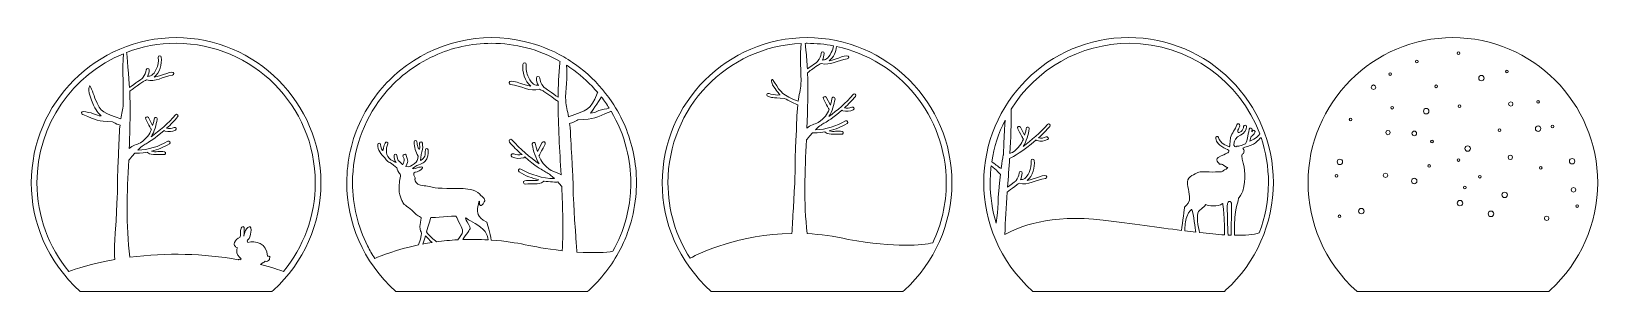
# Model space of a CAD drawing. Header units: inches. Extents: x 88 to 2388, y 29 to 410.
import ezdxf

# ---------------------------------------------------------------- set-up
doc = ezdxf.new("R2010")
doc.units = ezdxf.units.IN
doc.header["$MEASUREMENT"] = 0
doc.layers.add('_U+0421_U+043B_U+043E_U+0439 1', color=7, linetype='Continuous')

msp = doc.modelspace()

# ---------------------------------------------------------------- linework, layer by layer
at = {"layer": '_U+0421_U+043B_U+043E_U+0439 1', "color": 1, "lineweight": 9, "true_color": 0xff0000}
for points, knots in [([(300.9, 401.2), (183.7, 401.2), (88.3, 305.8), (88.3, 188.6), (88.3, 131.2), (111.2, 73.8), (160.2, 29.2), (160.2, 29.2), (441.5, 29.2), (441.5, 29.2), (441.5, 29.2), (443.9, 31.4), (443.9, 31.4), (488.1, 71.6), (513.5, 128.9), (513.5, 188.6), (513.5, 305.8), (418.1, 401.2), (300.9, 401.2)], [0, 0, 0, 0, 1, 1, 1, 2, 2, 2, 3, 3, 3, 4, 4, 4, 5, 5, 5, 6, 6, 6, 6]), ([(424.9, 68.8), (427.6, 71.7), (429.8, 71.8), (431.6, 73.6), (434, 73.1), (436.3, 73.9), (437.7, 76), (437.7, 76), (437.7, 76), (437.7, 76.1), (438, 76.5), (438.1, 77.2), (438, 77.7), (438.9, 79.6), (438.6, 81.4), (438.2, 80.9), (438.1, 80.7), (437, 80.9), (436.5, 81), (435.9, 81.1), (435.4, 81.1), (434.8, 80.9), (434.5, 100.1), (416.7, 104.8), (406.3, 100.9), (406, 102), (405.7, 102.3), (405.1, 103.4), (405.8, 105.2), (407.2, 105.9), (408.1, 107.1), (409, 108.2), (409.4, 109.9), (410.1, 113.3), (414, 131.8), (403.1, 122.4), (401.6, 116.4), (401.6, 116.4), (400.9, 113.4), (400.1, 110.6), (401, 118.1), (400.4, 117.5), (400.6, 121.4), (400.7, 122.2), (400.6, 123.7), (399.9, 124.3), (399.9, 124.3), (399.9, 124.4), (399.8, 124.4), (398.9, 125), (397.6, 123.8), (397.4, 123.7), (396.7, 123), (396.2, 121.9), (395.8, 120.3), (395.4, 118.6), (395.5, 113.7), (395.6, 113.7), (394.9, 109.6), (395.3, 109.7), (394.5, 108.4), (386.4, 106.6), (384.2, 95.4), (387.2, 96.4), (387.9, 94.8), (389.2, 93.7), (391, 93.1), (390.3, 91.9), (389.9, 90.6), (389.8, 89.2), (388.9, 85.3), (393.2, 79.7), (396.5, 77.3), (396.2, 76.9), (395.8, 76.3), (395.5, 75.8), (394.5, 76.5), (392.6, 77), (391.7, 75.9), (341.2, 84.9), (287.7, 86.7), (232.8, 79.5), (226.9, 126.9), (229, 174.3), (231.2, 221.6), (232.4, 222.6), (233.9, 225.4), (240.2, 232), (241.4, 231.4), (251.1, 232.1), (258.2, 233.4), (258.3, 233.2), (258.5, 232.9), (258.8, 232.8), (266, 227.6), (274.7, 231), (282.6, 229.8), (285.4, 229.3), (286.5, 233.7), (283.6, 234.1), (277.6, 235.1), (270.6, 233.1), (264.8, 234.8), (274, 237.2), (282.7, 240.8), (290.9, 245.7), (293.4, 247.2), (291, 251), (288.5, 249.5), (275, 241.5), (260.2, 237), (244.5, 236.4), (259.1, 250.4), (253.9, 240.3), (283.2, 265.3), (283.5, 264.9), (284, 264.5), (284.6, 264.4), (289.8, 263), (295, 263.5), (300, 265.8), (302.7, 267), (300.4, 270.9), (297.8, 269.7), (294.3, 268.1), (290.7, 267.7), (286.8, 268.5), (293.2, 274.1), (298.5, 279.6), (303.1, 285.2), (305, 287.4), (301.7, 290.5), (299.9, 288.2), (289.2, 275.4), (276.4, 265.1), (264.2, 255.9), (269.1, 263.3), (271.5, 273.7), (273.2, 281.5), (273.6, 283.4), (271.7, 284.6), (270.2, 284.1), (268.3, 283.5), (269.2, 282.1), (266.4, 272.3), (266.4, 272.3), (260.1, 284.1), (260.1, 284.1), (258.7, 286.7), (254.8, 284.4), (256.2, 281.8), (264.2, 266.7), (263.9, 267.1), (264.5, 266.6), (261.7, 259.2), (258.1, 253.8), (248.4, 247), (242.9, 244.7), (236.9, 243), (232, 239), (233.1, 267), (233.9, 294.9), (232.7, 322.9), (234.9, 323.7), (239.1, 328), (251.8, 336.4), (252.2, 336.5), (252.4, 336.7), (252.7, 337), (253.3, 337.5), (255.5, 338.6), (257.4, 339.2), (270.2, 335.7), (281.3, 344.2), (295.4, 346.1), (296.9, 346.3), (297.6, 347.6), (297.5, 348.8), (296.9, 354.3), (279.6, 345.1), (268.8, 343.3), (277.1, 350), (280, 362.5), (279.1, 372.4), (278.9, 375.3), (274.4, 375.2), (274.6, 372.3), (275.2, 366.1), (274.2, 360.3), (271.8, 355.2), (267.2, 345.3), (262.7, 344.8), (258.8, 344.4), (260.4, 347.4), (261.2, 350.6), (261.3, 354.1), (261.4, 357), (257.1, 356.9), (256.9, 354.1), (256.5, 350.1), (255, 346.4), (252.4, 343.3), (252.1, 343), (251.9, 342.6), (251.9, 342.2), (251.6, 342), (251.4, 341.7), (251.1, 341.5), (250.2, 340.9), (240.5, 334.1), (232.5, 328), (231.8, 339.8), (228.3, 378.6), (228.2, 379.6), (250.8, 388.2), (275.3, 392.9), (300.9, 392.9), (413.7, 392.9), (505.1, 301.4), (505.1, 188.6), (505.1, 139.3), (487.7, 94.1), (458.6, 58.8), (452.7, 60.9), (441.2, 64.7), (424.9, 68.8)], [0, 0, 0, 0, 1, 1, 1, 2, 2, 2, 3, 3, 3, 4, 4, 4, 5, 5, 5, 6, 6, 6, 7, 7, 7, 8, 8, 8, 9, 9, 9, 10, 10, 10, 11, 11, 11, 12, 12, 12, 13, 13, 13, 14, 14, 14, 15, 15, 15, 16, 16, 16, 17, 17, 17, 18, 18, 18, 19, 19, 19, 20, 20, 20, 21, 21, 21, 22, 22, 22, 23, 23, 23, 24, 24, 24, 25, 25, 25, 26, 26, 26, 27, 27, 27, 28, 28, 28, 29, 29, 29, 30, 30, 30, 31, 31, 31, 32, 32, 32, 33, 33, 33, 34, 34, 34, 35, 35, 35, 36, 36, 36, 37, 37, 37, 38, 38, 38, 39, 39, 39, 40, 40, 40, 41, 41, 41, 42, 42, 42, 43, 43, 43, 44, 44, 44, 45, 45, 45, 46, 46, 46, 47, 47, 47, 48, 48, 48, 49, 49, 49, 50, 50, 50, 51, 51, 51, 52, 52, 52, 53, 53, 53, 54, 54, 54, 55, 55, 55, 56, 56, 56, 57, 57, 57, 58, 58, 58, 59, 59, 59, 60, 60, 60, 61, 61, 61, 62, 62, 62, 63, 63, 63, 64, 64, 64, 65, 65, 65, 66, 66, 66, 67, 67, 67, 68, 68, 68, 69, 69, 69, 70, 70, 70, 71, 71, 71, 72, 72, 72, 73, 73, 73, 74, 74, 74, 75, 75, 75, 75]), ([(965, 119.6), (970.3, 134.8), (973.9, 151.1), (975.6, 168.2), (976.3, 175), (976.6, 181.9), (976.6, 188.6), (976.6, 217.9), (970.6, 245.8), (959.9, 271.3), (954.7, 283.4), (948.2, 295.6), (940.3, 307.4), (929.1, 323.9), (915.3, 339.3), (899.2, 352.6), (893.9, 356.9), (888.5, 361), (882.8, 364.8), (878.6, 367.7), (874.2, 370.4), (869.8, 373), (852, 383.2), (832.5, 391), (812, 395.7), (748.7, 410.4), (680.9, 395.5), (628.9, 352.6), (618.6, 344.1), (608.9, 334.5), (600, 323.8), (589.5, 311), (580.1, 296.6), (572.4, 280.7), (558.7, 252.3), (551.4, 221), (551.4, 188.6), (551.4, 131.2), (574.3, 73.8), (623.4, 29.2), (628.1, 29.2), (900, 29.2), (904.7, 29.2), (904.7, 29.2), (904.7, 29.2), (904.7, 29.2), (904.7, 29.2), (907.1, 31.4), (907.1, 31.4), (915.6, 39.1), (924.1, 48.2), (931.9, 58.3), (939.8, 68.5), (946.7, 79.2), (952.6, 90.7), (952.6, 90.7), (952.6, 90.7), (952.6, 90.7), (952.6, 90.7), (952.7, 90.7), (952.7, 90.7), (952.7, 90.7), (952.7, 90.7), (952.7, 90.7), (957.5, 100), (961.6, 109.7), (965, 119.6)], [0, 0, 0, 0, 1, 1, 1, 2, 2, 2, 3, 3, 3, 4, 4, 4, 5, 5, 5, 6, 6, 6, 7, 7, 7, 8, 8, 8, 9, 9, 9, 10, 10, 10, 11, 11, 11, 12, 12, 12, 13, 13, 13, 14, 14, 14, 15, 15, 15, 16, 16, 16, 17, 17, 17, 18, 18, 18, 19, 19, 19, 20, 20, 20, 21, 21, 21, 22, 22, 22, 22]), ([(603.3, 314.7), (623.7, 340.6), (650, 361.3), (680, 374.8), (705.6, 386.4), (734.1, 392.9), (764, 392.9), (798.1, 392.9), (832.8, 384.4), (864.4, 366.5), (864.2, 365.7), (864.1, 364.8), (864, 364.2), (862.5, 347.4), (861.8, 330.6), (861.6, 313.8), (853.6, 319.6), (842.5, 327.3), (841.3, 328.1), (841, 328.3), (840.7, 328.6), (840.4, 328.9), (840.3, 329.3), (840.1, 329.8), (839.8, 330.1), (836.9, 333.6), (835.1, 337.6), (834.7, 342), (834.4, 345.2), (829.5, 345.2), (829.7, 342), (829.9, 338.1), (830.9, 334.5), (832.6, 331.2), (828.3, 331.6), (823.3, 332.1), (818, 343.1), (815.3, 348.8), (814.2, 355.1), (814.7, 362), (814.9, 365.3), (809.9, 365.3), (809.7, 362.1), (808.9, 351.1), (812.3, 337.2), (821.6, 329.9), (809.5, 331.8), (790.2, 341.8), (789.6, 335.6), (789.4, 334.3), (790.3, 332.8), (791.9, 332.6), (807.7, 330.8), (820.1, 321.4), (834.3, 325.5), (836.4, 324.9), (838.8, 323.6), (839.6, 323.1), (839.9, 322.8), (840.1, 322.6), (840.6, 322.4), (854.1, 313.7), (859.1, 309), (861.6, 307.8), (861.6, 272), (864, 236.2), (866, 200.4), (861.4, 203), (856.3, 204.5), (851.6, 206.4), (840.7, 213.9), (836.7, 219.8), (833.4, 228.1), (834.1, 228.6), (833.7, 228.1), (842.5, 245.1), (844, 247.9), (839.6, 250.4), (838.1, 247.6), (838.1, 247.6), (831.3, 234.3), (831.3, 234.3), (828, 245.2), (828.9, 246.8), (826.9, 247.4), (825.2, 247.9), (823.1, 246.6), (823.5, 244.4), (825.5, 235.8), (828.3, 224.3), (834, 216.2), (820.2, 226.2), (805.8, 237.5), (793.8, 251.6), (791.7, 254.1), (788.1, 250.6), (790.2, 248.1), (795.4, 242), (801.4, 236), (808.6, 229.8), (804.3, 228.9), (800.2, 229.3), (796.4, 231), (793.4, 232.3), (791, 227.9), (793.9, 226.6), (799.6, 224.1), (805.4, 223.7), (811.1, 225.3), (811.8, 225.4), (812.3, 225.8), (812.6, 226.4), (845.6, 198.9), (839.6, 210.1), (856.1, 194.7), (838.6, 195.2), (822.1, 199.9), (806.9, 208.7), (804.1, 210.3), (801.6, 206), (804.4, 204.4), (813.5, 199.1), (823.3, 195.2), (833.5, 192.7), (827.1, 190.7), (819.3, 192.8), (812.6, 191.6), (809.4, 191.1), (810.6, 186.3), (813.8, 186.8), (822.5, 188.2), (832.2, 184.6), (840.2, 190.5), (840.5, 190.7), (840.7, 190.9), (840.9, 191.2), (848.8, 189.8), (859.7, 189.2), (861, 189.9), (863.6, 187.2), (865.5, 185), (866.9, 183.3), (868.5, 152), (869.3, 120.6), (867.6, 89.1), (817.4, 94.9), (807.8, 101.6), (763.5, 104.7), (761.3, 115), (758.2, 128.6), (756.9, 130.8), (741.2, 139.4), (743.4, 146.2), (743.4, 150.2), (743.4, 154.2), (745.5, 161.9), (746, 161.6), (746.5, 161.3), (745, 156.7), (747.8, 155.1), (748.8, 154.5), (750.9, 156.7), (753.2, 160.6), (755.5, 164.5), (752.2, 165.9), (746.3, 172.4), (740.3, 178.8), (726, 180.4), (719.6, 180.1), (713.2, 179.8), (682.6, 180.4), (678.4, 181.7), (674.2, 183.1), (666.2, 184.1), (659.8, 185), (653.4, 185.8), (651.7, 192.4), (651.3, 193.2), (650.9, 194), (652.7, 194.4), (651, 197.6), (649.3, 200.7), (649.3, 202.9), (650.3, 203.4), (651.3, 203.9), (657.8, 205.4), (660.3, 207.4), (662.8, 209.4), (663.1, 212.2), (661.5, 211.9), (659.9, 211.6), (655.2, 211.4), (651.7, 209.6), (650.4, 208.9), (648.6, 209), (648, 209.4), (657.1, 217), (663.1, 216), (666.5, 220.1), (670.7, 225), (670.7, 230.6), (670.7, 236.7), (670.7, 239.3), (666.7, 239.2), (666.7, 236.7), (666.7, 229.6), (666.4, 225.1), (659.7, 221.3), (659.7, 221.3), (659.8, 222.4), (660, 225.2), (660.5, 232.3), (662.9, 235.8), (662.8, 240.8), (662.7, 244.4), (662.3, 246), (662.3, 246.8), (662.4, 249.3), (658.4, 249.3), (658.3, 246.7), (658.2, 243.6), (658.8, 240.9), (658.3, 237.8), (657.3, 237.4), (656.2, 239.1), (655.5, 241.1), (654.9, 243.7), (654.5, 246.2), (654.3, 248.5), (654.1, 251), (650.4, 251), (650.3, 248.4), (650, 240.7), (652.8, 233.8), (656.1, 227.8), (655.5, 222.4), (655, 219.5), (650.3, 216.4), (646.1, 213.9), (643.8, 210.8), (638, 212.5), (643.4, 221.7), (639.6, 223.9), (638.5, 229.2), (637.9, 231.8), (633.4, 230), (633.9, 227.5), (634.2, 226.1), (634.9, 224.8), (635.6, 223.6), (635.5, 220.6), (635, 217.4), (633.7, 215.6), (633.5, 215.6), (633.2, 215.6), (632.9, 215.7), (632, 216.5), (631.1, 217.2), (630.3, 218.1), (628, 220.8), (625.3, 220.7), (625, 228.7), (624.9, 231.3), (620.9, 231.2), (621, 228.7), (621.1, 224.8), (621.4, 221), (624.1, 218.1), (623.9, 218.1), (623.8, 218.2), (623.7, 218.2), (620.9, 220.3), (618.5, 220.8), (615.9, 222.4), (608.2, 227.1), (608.7, 238.3), (611.5, 245.7), (612.4, 248.1), (608.5, 249.1), (607.7, 246.7), (605.6, 241.3), (605.8, 242.6), (604.7, 236.4), (604.1, 233.2), (600.8, 242), (600.9, 244.9), (601, 247.4), (597.1, 247.4), (596.9, 244.8), (596.3, 236.6), (601.7, 230.5), (607.1, 225), (613.4, 215.8), (610.3, 223), (624.9, 210.6), (625.2, 209.2), (625.7, 207.6), (626.4, 206), (628.1, 202.1), (630, 202.1), (630.4, 199.8), (630.7, 197.5), (629.2, 196.5), (628.2, 183.4), (627.2, 170.3), (632.3, 162.9), (633.7, 159.6), (635.1, 156.3), (643, 152.7), (649.3, 146.1), (661.1, 133.6), (662, 143.2), (659.5, 130.4), (655.9, 110.7), (666.3, 124.3), (656.9, 97.6), (624.3, 90.9), (601.5, 81.8), (592.4, 77.8), (588.7, 83.6), (585, 89.9), (581.9, 96.1), (567.5, 124.3), (559.8, 155.8), (559.8, 188.6), (559.8, 234.8), (575.1, 278.8), (603.3, 314.7)], [0, 0, 0, 0, 1, 1, 1, 2, 2, 2, 3, 3, 3, 4, 4, 4, 5, 5, 5, 6, 6, 6, 7, 7, 7, 8, 8, 8, 9, 9, 9, 10, 10, 10, 11, 11, 11, 12, 12, 12, 13, 13, 13, 14, 14, 14, 15, 15, 15, 16, 16, 16, 17, 17, 17, 18, 18, 18, 19, 19, 19, 20, 20, 20, 21, 21, 21, 22, 22, 22, 23, 23, 23, 24, 24, 24, 25, 25, 25, 26, 26, 26, 27, 27, 27, 28, 28, 28, 29, 29, 29, 30, 30, 30, 31, 31, 31, 32, 32, 32, 33, 33, 33, 34, 34, 34, 35, 35, 35, 36, 36, 36, 37, 37, 37, 38, 38, 38, 39, 39, 39, 40, 40, 40, 41, 41, 41, 42, 42, 42, 43, 43, 43, 44, 44, 44, 45, 45, 45, 46, 46, 46, 47, 47, 47, 48, 48, 48, 49, 49, 49, 50, 50, 50, 51, 51, 51, 52, 52, 52, 53, 53, 53, 54, 54, 54, 55, 55, 55, 56, 56, 56, 57, 57, 57, 58, 58, 58, 59, 59, 59, 60, 60, 60, 61, 61, 61, 62, 62, 62, 63, 63, 63, 64, 64, 64, 65, 65, 65, 66, 66, 66, 67, 67, 67, 68, 68, 68, 69, 69, 69, 70, 70, 70, 71, 71, 71, 72, 72, 72, 73, 73, 73, 74, 74, 74, 75, 75, 75, 76, 76, 76, 77, 77, 77, 78, 78, 78, 79, 79, 79, 80, 80, 80, 81, 81, 81, 82, 82, 82, 83, 83, 83, 84, 84, 84, 85, 85, 85, 86, 86, 86, 87, 87, 87, 88, 88, 88, 89, 89, 89, 90, 90, 90, 91, 91, 91, 92, 92, 92, 93, 93, 93, 94, 94, 94, 95, 95, 95, 96, 96, 96, 97, 97, 97, 98, 98, 98, 99, 99, 99, 100, 100, 100, 101, 101, 101, 102, 102, 102, 103, 103, 103, 104, 104, 104, 105, 105, 105, 106, 106, 106, 107, 107, 107, 108, 108, 108, 109, 109, 109, 109]), ([(1227.1, 401.2), (1109.9, 401.2), (1014.5, 305.8), (1014.5, 188.6), (1014.5, 131.2), (1037.4, 73.8), (1086.5, 29.2), (1086.5, 29.2), (1367.8, 29.2), (1367.8, 29.2), (1367.8, 29.2), (1370.2, 31.4), (1370.2, 31.4), (1414.4, 71.6), (1439.7, 128.9), (1439.7, 188.6), (1439.7, 305.8), (1344.3, 401.2), (1227.1, 401.2)], [0, 0, 0, 0, 1, 1, 1, 2, 2, 2, 3, 3, 3, 4, 4, 4, 5, 5, 5, 6, 6, 6, 6]), ([(1218.6, 392.7), (1215.7, 376.9), (1218.9, 347.7), (1218.1, 333), (1217.8, 326), (1215.1, 316.3), (1213.8, 308.2), (1191.7, 316.7), (1188.3, 321), (1179.3, 335.7), (1173.4, 345.4), (1174.5, 335.7), (1176.5, 332.3), (1181.6, 323.9), (1185.4, 319.4), (1187.4, 317.2), (1183.5, 317), (1178.3, 317.3), (1174.1, 318.6), (1165.4, 321.4), (1167.6, 315.8), (1170.5, 314.8), (1174.8, 313.4), (1174.8, 313.4), (1193.8, 312.2), (1199.5, 309.3), (1210.6, 303.6), (1213.4, 303), (1211.8, 288.6), (1211.8, 273.8), (1211.1, 259.4), (1207.8, 197.5), (1212.5, 246), (1206.5, 144.9), (1206.3, 141.3), (1205.3, 124), (1204.9, 114.5), (1127.2, 113.3), (1070.6, 86.2), (1055.3, 78.1), (1034.8, 109.9), (1022.9, 147.9), (1022.9, 188.6), (1022.9, 298.6), (1109.7, 388.2), (1218.6, 392.7)], [0, 0, 0, 0, 1, 1, 1, 2, 2, 2, 3, 3, 3, 4, 4, 4, 5, 5, 5, 6, 6, 6, 7, 7, 7, 8, 8, 8, 9, 9, 9, 10, 10, 10, 11, 11, 11, 12, 12, 12, 13, 13, 13, 14, 14, 14, 15, 15, 15, 15]), ([(1265.8, 389.2), (1265.5, 385.7), (1264.3, 383), (1262.6, 379.3), (1257.9, 369.3), (1253.4, 368.8), (1249.5, 368.4), (1251.1, 371.4), (1251.9, 374.7), (1252.1, 378.1), (1252.2, 381), (1247.8, 381), (1247.6, 378.1), (1247.2, 374.1), (1245.7, 370.5), (1243.1, 367.4), (1242.8, 367), (1242.6, 366.7), (1242.6, 366.3), (1242.1, 365.7), (1232.2, 358.8), (1227.5, 355.3), (1227.1, 364.6), (1226.4, 373.8), (1225.4, 383.1), (1225.3, 384.2), (1224.7, 389.1), (1224.2, 392.8), (1225.2, 392.9), (1226.1, 392.9), (1227.1, 392.9), (1240.4, 392.9), (1253.3, 391.6), (1265.8, 389.2)], [0, 0, 0, 0, 1, 1, 1, 2, 2, 2, 3, 3, 3, 4, 4, 4, 5, 5, 5, 6, 6, 6, 7, 7, 7, 8, 8, 8, 9, 9, 9, 10, 10, 10, 11, 11, 11, 11]), ([(1699, 401.4), (1581.8, 401.4), (1486.4, 306.1), (1486.4, 188.9), (1486.4, 131.4), (1509.3, 74.1), (1558.3, 29.4), (1558.3, 29.4), (1839.7, 29.4), (1839.7, 29.4), (1839.7, 29.4), (1842, 31.6), (1842, 31.6), (1886.2, 71.8), (1911.6, 129.1), (1911.6, 188.9), (1911.6, 306.1), (1816.2, 401.4), (1699, 401.4)], [0, 0, 0, 0, 1, 1, 1, 2, 2, 2, 3, 3, 3, 4, 4, 4, 5, 5, 5, 6, 6, 6, 6]), ([(1700.2, 392.9), (1787.8, 392.9), (1862.6, 337.7), (1891.6, 260.1), (1888.9, 255.4), (1881.9, 252), (1877.1, 249.5), (1878.1, 251.9), (1878.6, 254.9), (1878.8, 256.4), (1881, 257.6), (1883.3, 259.6), (1884.5, 262.2), (1885.8, 264.7), (1882, 267), (1880.7, 264.4), (1880.5, 263.9), (1880.2, 263.5), (1879.9, 263.1), (1880, 264.1), (1880.2, 265.1), (1880.4, 266.1), (1881, 268.8), (1876.7, 270), (1876.2, 267.2), (1873.9, 256.6), (1873.9, 250.9), (1870.8, 245.9), (1866, 243.3), (1865.2, 243.8), (1862.2, 242.5), (1862.2, 242.5), (1860.1, 242.5), (1857.8, 242), (1856.8, 241.3), (1852.2, 239.9), (1853.9, 248.3), (1853.9, 248.3), (1856.6, 256.6), (1863.3, 258.5), (1869.2, 260.6), (1872.1, 265.6), (1872.3, 271), (1872.4, 273.9), (1868, 273.9), (1867.9, 271), (1867.8, 268.3), (1866.5, 265.3), (1864.2, 263.8), (1863.7, 263.4), (1861.5, 262.5), (1859.9, 262.1), (1859.3, 262.7), (1859.2, 264), (1859.3, 265.5), (1860.6, 267.5), (1861.6, 269.6), (1862.3, 272.2), (1863, 275), (1858.7, 276.2), (1858, 273.4), (1856.2, 266.3), (1850.3, 261.9), (1848.9, 254.7), (1846.9, 245.5), (1848.6, 242.7), (1846.5, 241.2), (1842.3, 243.5), (1833.1, 246.1), (1831.2, 254.9), (1830.6, 257.6), (1826.4, 256.5), (1826.9, 253.7), (1829.6, 241.4), (1842.5, 239.4), (1845.8, 236.2), (1846, 235.9), (1846.1, 235.6), (1846.2, 235.2), (1845.9, 232.2), (1843.9, 232.7), (1830.8, 225.5), (1828, 224), (1828.5, 220.1), (1830, 218.9), (1831.5, 217.7), (1831.5, 216.9), (1832.6, 216.1), (1833.6, 215.4), (1835.1, 216.4), (1836.7, 215.5), (1838.3, 214.6), (1842.2, 211.4), (1844.6, 210.8), (1843.1, 209), (1844.1, 209.9), (1839.8, 207.5), (1835.5, 205.1), (1839.8, 204.7), (1826.6, 204.4), (1813.4, 204.1), (1803.8, 205.9), (1800.5, 203.5), (1797.3, 201.1), (1785.5, 198.8), (1785.5, 189.9), (1785.5, 181), (1789.8, 169.1), (1788.4, 162.9), (1786.9, 156.6), (1781.4, 153.7), (1781.2, 152.8), (1781.1, 152.1), (1778.4, 130.4), (1776.8, 118.8), (1743.3, 123), (1704.4, 128.6), (1661.6, 133.9), (1583.7, 143.6), (1536.8, 123.7), (1517.6, 112.6), (1518.1, 132.8), (1519.4, 153.7), (1520.9, 174.7), (1523.6, 177.1), (1527.2, 180), (1532.3, 183.4), (1532.7, 183.5), (1532.9, 183.7), (1533.2, 183.9), (1533.8, 184.5), (1536.9, 187.4), (1538.8, 187.9), (1551.7, 184.5), (1562.7, 193), (1576.9, 194.8), (1578.3, 195), (1579.1, 196.3), (1578.9, 197.5), (1578.3, 203.1), (1561, 193.9), (1550.2, 192), (1558.5, 198.7), (1561.4, 211.3), (1560.6, 221.2), (1560.3, 224), (1555.8, 223.9), (1556.1, 221), (1556.6, 214.8), (1555.7, 209.1), (1553.3, 203.9), (1548.7, 194), (1544.2, 193.5), (1540.3, 193.1), (1541.8, 196.1), (1542.7, 199.3), (1542.8, 202.8), (1542.9, 205.7), (1538.6, 205.7), (1538.3, 202.8), (1538, 198.8), (1536.5, 195.2), (1533.8, 192.1), (1533.6, 191.7), (1533.4, 191.4), (1533.3, 191), (1532.7, 190.3), (1525.3, 185.2), (1521.4, 182.3), (1522.4, 196.3), (1523.5, 210.4), (1524.4, 224.4), (1530.4, 226.9), (1542.9, 233.9), (1563.4, 251.3), (1563.6, 250.9), (1564.1, 250.5), (1564.7, 250.4), (1569.9, 249), (1575.1, 249.5), (1580.1, 251.8), (1582.8, 253), (1580.5, 256.9), (1577.9, 255.7), (1574.5, 254.1), (1570.8, 253.7), (1567, 254.5), (1573.3, 260.1), (1578.6, 265.6), (1583.3, 271.2), (1585.1, 273.4), (1581.8, 276.5), (1580, 274.2), (1569.3, 261.4), (1556.6, 251.1), (1544.3, 241.9), (1549.3, 249.3), (1551.7, 259.7), (1553.3, 267.5), (1553.7, 269.4), (1551.8, 270.6), (1550.3, 270.1), (1548.5, 269.5), (1549.3, 268.1), (1546.5, 258.3), (1546.5, 258.3), (1540.2, 270.1), (1540.2, 270.1), (1538.8, 272.7), (1534.9, 270.4), (1536.3, 267.8), (1544.3, 252.7), (1544, 253.1), (1544.6, 252.6), (1541.8, 245.2), (1538.2, 239.8), (1528.5, 233), (1527.3, 232.5), (1526.1, 232), (1524.8, 231.5), (1526.2, 253.5), (1527, 275.3), (1526.7, 296.5), (1562.8, 354.4), (1627, 392.9), (1700.2, 392.9)], [0, 0, 0, 0, 1, 1, 1, 2, 2, 2, 3, 3, 3, 4, 4, 4, 5, 5, 5, 6, 6, 6, 7, 7, 7, 8, 8, 8, 9, 9, 9, 10, 10, 10, 11, 11, 11, 12, 12, 12, 13, 13, 13, 14, 14, 14, 15, 15, 15, 16, 16, 16, 17, 17, 17, 18, 18, 18, 19, 19, 19, 20, 20, 20, 21, 21, 21, 22, 22, 22, 23, 23, 23, 24, 24, 24, 25, 25, 25, 26, 26, 26, 27, 27, 27, 28, 28, 28, 29, 29, 29, 30, 30, 30, 31, 31, 31, 32, 32, 32, 33, 33, 33, 34, 34, 34, 35, 35, 35, 36, 36, 36, 37, 37, 37, 38, 38, 38, 39, 39, 39, 40, 40, 40, 41, 41, 41, 42, 42, 42, 43, 43, 43, 44, 44, 44, 45, 45, 45, 46, 46, 46, 47, 47, 47, 48, 48, 48, 49, 49, 49, 50, 50, 50, 51, 51, 51, 52, 52, 52, 53, 53, 53, 54, 54, 54, 55, 55, 55, 56, 56, 56, 57, 57, 57, 58, 58, 58, 59, 59, 59, 60, 60, 60, 61, 61, 61, 62, 62, 62, 63, 63, 63, 64, 64, 64, 65, 65, 65, 66, 66, 66, 67, 67, 67, 68, 68, 68, 69, 69, 69, 70, 70, 70, 71, 71, 71, 72, 72, 72, 73, 73, 73, 74, 74, 74, 75, 75, 75, 75]), ([(2175.1, 401.2), (2057.9, 401.2), (1962.5, 305.8), (1962.5, 188.6), (1962.5, 131.2), (1985.4, 73.8), (2034.4, 29.2), (2034.4, 29.2), (2315.8, 29.2), (2315.8, 29.2), (2315.8, 29.2), (2318.1, 31.4), (2318.1, 31.4), (2362.3, 71.6), (2387.7, 128.9), (2387.7, 188.6), (2387.7, 305.8), (2292.3, 401.2), (2175.1, 401.2)], [0, 0, 0, 0, 1, 1, 1, 2, 2, 2, 3, 3, 3, 4, 4, 4, 5, 5, 5, 6, 6, 6, 6]), ([(223.2, 303.2), (222.9, 296.2), (221.1, 290.3), (219.7, 282.1), (195, 291.7), (190.1, 289.9), (181.7, 312.5), (181.1, 314.3), (174.9, 331.6), (173.9, 330.4), (173.2, 329.6), (169.8, 322.7), (179.6, 302.5), (185.3, 290.7), (188.5, 289.1), (190.7, 286.7), (186.8, 286.5), (183.7, 288.2), (179.6, 289.8), (174.9, 291.5), (169.6, 292), (164.8, 293), (162, 293.5), (161, 289.6), (163.7, 288.6), (186.3, 280), (183.7, 279.2), (207.4, 277.7), (213.1, 274.9), (215.7, 273.8), (218.5, 273.2), (216.9, 258.8), (216.9, 244), (216.2, 229.6), (212.9, 167.7), (217.6, 216.2), (211.6, 115.1), (211.1, 107.6), (209.7, 91), (210.7, 76.1), (176.4, 70), (152.5, 62.1), (143.2, 58.8), (114.1, 94.1), (96.6, 139.3), (96.6, 188.6), (96.6, 274), (149, 347.2), (223.5, 377.7), (221.8, 358), (223.9, 316.4), (223.2, 303.2)], [0, 0, 0, 0, 1, 1, 1, 2, 2, 2, 3, 3, 3, 4, 4, 4, 5, 5, 5, 6, 6, 6, 7, 7, 7, 8, 8, 8, 9, 9, 9, 10, 10, 10, 11, 11, 11, 12, 12, 12, 13, 13, 13, 14, 14, 14, 15, 15, 15, 16, 16, 16, 17, 17, 17, 17]), ([(1431.4, 188.6), (1431.4, 157.1), (1424.3, 127.3), (1411.5, 100.7), (1396.1, 97.2), (1358.3, 92.8), (1287.3, 105.7), (1266.4, 110.5), (1246.2, 113.1), (1227.2, 114.1), (1221.9, 159.9), (1224, 205.7), (1226.1, 251.4), (1227.3, 252.4), (1228.8, 255.2), (1235.1, 261.8), (1236.3, 261.2), (1246, 261.9), (1253.1, 263.2), (1253.3, 263), (1253.5, 262.7), (1253.7, 262.6), (1261, 257.4), (1269.6, 260.8), (1277.5, 259.6), (1280.4, 259.1), (1281.4, 263.5), (1278.6, 263.9), (1272.5, 264.9), (1265.5, 262.9), (1259.7, 264.6), (1268.9, 267), (1277.6, 270.6), (1285.8, 275.5), (1288.3, 277), (1286, 280.8), (1283.5, 279.3), (1269.9, 271.3), (1255.1, 266.8), (1239.4, 266.2), (1254.1, 280.2), (1248.8, 270.1), (1278.2, 295.1), (1278.4, 294.7), (1278.9, 294.3), (1279.5, 294.2), (1284.7, 292.8), (1289.9, 293.3), (1294.9, 295.6), (1297.6, 296.8), (1295.3, 300.7), (1292.7, 299.5), (1289.3, 297.9), (1285.6, 297.5), (1281.8, 298.3), (1288.1, 303.9), (1293.4, 309.4), (1298.1, 315), (1299.9, 317.2), (1296.7, 320.3), (1294.8, 318), (1284.1, 305.2), (1271.4, 294.9), (1259.1, 285.7), (1264.1, 293.1), (1266.5, 303.5), (1268.1, 311.3), (1268.5, 313.2), (1266.6, 314.4), (1265.1, 313.9), (1263.3, 313.3), (1264.1, 311.9), (1261.3, 302.1), (1261.3, 302.1), (1255, 313.9), (1255, 313.9), (1253.6, 316.5), (1249.7, 314.2), (1251.1, 311.6), (1259.1, 296.5), (1258.8, 296.9), (1259.4, 296.4), (1256.6, 289), (1253.1, 283.6), (1243.3, 276.8), (1237.8, 274.5), (1231.8, 272.8), (1226.9, 268.8), (1228, 295.8), (1228.8, 322.8), (1227.8, 349.9), (1230.7, 352.1), (1235.2, 355.6), (1242.5, 360.5), (1242.9, 360.6), (1246.2, 362.7), (1248.1, 363.3), (1260.9, 359.8), (1272, 368.3), (1286.1, 370.1), (1287.6, 370.3), (1288.3, 371.7), (1288.2, 372.8), (1287.6, 378.4), (1270.3, 369.2), (1259.5, 367.4), (1266.2, 372.8), (1269.7, 380.3), (1270.3, 388.3), (1362.4, 368.5), (1431.4, 286.6), (1431.4, 188.6)], [0, 0, 0, 0, 1, 1, 1, 2, 2, 2, 3, 3, 3, 4, 4, 4, 5, 5, 5, 6, 6, 6, 7, 7, 7, 8, 8, 8, 9, 9, 9, 10, 10, 10, 11, 11, 11, 12, 12, 12, 13, 13, 13, 14, 14, 14, 15, 15, 15, 16, 16, 16, 17, 17, 17, 18, 18, 18, 19, 19, 19, 20, 20, 20, 21, 21, 21, 22, 22, 22, 23, 23, 23, 24, 24, 24, 25, 25, 25, 26, 26, 26, 27, 27, 27, 28, 28, 28, 29, 29, 29, 30, 30, 30, 31, 31, 31, 32, 32, 32, 33, 33, 33, 34, 34, 34, 35, 35, 35, 36, 36, 36, 37, 37, 37, 37]), ([(2122.2, 364.3), (2119.6, 364.3), (2119.6, 368.2), (2122.2, 368.2), (2124.8, 368.2), (2124.8, 364.3), (2122.2, 364.3)], [0, 0, 0, 0, 1, 1, 1, 2, 2, 2, 2]), ([(2183.2, 376.6), (2180.6, 376.6), (2180.6, 380.5), (2183.2, 380.5), (2185.8, 380.5), (2185.8, 376.6), (2183.2, 376.6)], [0, 0, 0, 0, 1, 1, 1, 2, 2, 2, 2]), ([(873.8, 360.9), (873.8, 360.9), (873.8, 360.9), (873.8, 360.9), (876.8, 359), (880.8, 356.3), (884.6, 353.5), (897.3, 344.2), (909.1, 333.4), (919.7, 320.8), (919.7, 320.8), (919.7, 320.8), (919.7, 320.8), (919.3, 320.5), (919, 320.1), (918.8, 319.6), (909.8, 294.3), (904.4, 296.2), (876.9, 285.2), (875.3, 294.3), (873.3, 300.9), (872.8, 308.6), (871.8, 324), (876.1, 344), (873.8, 360.9)], [0, 0, 0, 0, 1, 1, 1, 2, 2, 2, 3, 3, 3, 4, 4, 4, 5, 5, 5, 6, 6, 6, 7, 7, 7, 8, 8, 8, 8]), ([(2083.2, 349.9), (2085.8, 349.9), (2085.8, 345.9), (2083.2, 345.9), (2080.6, 345.9), (2080.6, 349.9), (2083.2, 349.9)], [0, 0, 0, 0, 1, 1, 1, 2, 2, 2, 2]), ([(2217, 337.9), (2214.8, 337.9), (2213, 339.7), (2213, 341.9), (2213, 344.1), (2214.8, 345.9), (2217, 345.9), (2219.2, 345.9), (2221, 344.1), (2221, 341.9), (2221, 339.7), (2219.2, 337.9), (2217, 337.9)], [0, 0, 0, 0, 1, 1, 1, 2, 2, 2, 3, 3, 3, 4, 4, 4, 4]), ([(2252.5, 351.4), (2252.5, 354), (2256.5, 354), (2256.5, 351.4), (2256.5, 348.8), (2252.5, 348.8), (2252.5, 351.4)], [0, 0, 0, 0, 1, 1, 1, 2, 2, 2, 2]), ([(2058.7, 325.2), (2054.3, 325.2), (2054.3, 331.9), (2058.7, 331.9), (2063.1, 331.9), (2063.1, 325.2), (2058.7, 325.2)], [0, 0, 0, 0, 1, 1, 1, 2, 2, 2, 2]), ([(2150.8, 327.9), (2148.2, 327.9), (2148.2, 331.9), (2150.8, 331.9), (2153.4, 331.9), (2153.4, 327.9), (2150.8, 327.9)], [0, 0, 0, 0, 1, 1, 1, 2, 2, 2, 2]), ([(936.7, 297.8), (931.7, 296.8), (926.3, 296.1), (921.5, 294.3), (917, 292.5), (913.5, 290.6), (909.2, 290.7), (912.8, 294.8), (924.5, 313.3), (925, 314.3), (929.1, 309.1), (933.1, 303.5), (936.7, 297.8)], [0, 0, 0, 0, 1, 1, 1, 2, 2, 2, 3, 3, 3, 4, 4, 4, 4]), ([(2086.2, 296.6), (2083.6, 296.6), (2083.6, 300.5), (2086.2, 300.5), (2088.8, 300.5), (2088.8, 296.6), (2086.2, 296.6)], [0, 0, 0, 0, 1, 1, 1, 2, 2, 2, 2]), ([(2187, 300.7), (2187, 299.7), (2186.1, 298.8), (2185, 298.8), (2183.9, 298.8), (2183, 299.7), (2183, 300.7), (2183, 301.8), (2183.9, 302.7), (2185, 302.7), (2186.1, 302.7), (2187, 301.8), (2187, 300.7)], [0, 0, 0, 0, 1, 1, 1, 2, 2, 2, 3, 3, 3, 4, 4, 4, 4]), ([(2260, 307.4), (2264.4, 307.4), (2264.4, 300.7), (2260, 300.7), (2255.6, 300.7), (2255.6, 307.4), (2260, 307.4)], [0, 0, 0, 0, 1, 1, 1, 2, 2, 2, 2]), ([(2298.2, 307.3), (2298.2, 309.9), (2302.1, 309.9), (2302.1, 307.3), (2302.1, 304.7), (2298.2, 304.7), (2298.2, 307.3)], [0, 0, 0, 0, 1, 1, 1, 2, 2, 2, 2]), ([(941.9, 88.2), (932.3, 86.7), (915.5, 85.3), (889, 87.1), (888.9, 91.4), (888.5, 95.6), (888.3, 99.5), (880.3, 212), (886, 158), (881.6, 226.9), (880.6, 242.9), (880.4, 259.3), (878.4, 275.4), (880.4, 275.8), (882.7, 276.6), (885.3, 277.9), (888.7, 279.6), (887.7, 279), (890.7, 280.6), (917.1, 282.5), (914.2, 283.4), (939.2, 293.2), (939.3, 293.3), (939.4, 293.3), (939.4, 293.3), (939.4, 293.3), (939.4, 293.3), (939.4, 293.3), (949.3, 276.8), (957.2, 258.4), (962.2, 238.5), (966.3, 221.9), (968.3, 205.2), (968.3, 188.6), (968.3, 188.6), (968.3, 188.6), (968.3, 188.6), (968.3, 184.2), (968.1, 179), (967.8, 173.8), (966.8, 160.7), (964.7, 148), (961.3, 135.6), (956.9, 119.1), (950.4, 103.1), (941.9, 88.2)], [0, 0, 0, 0, 1, 1, 1, 2, 2, 2, 3, 3, 3, 4, 4, 4, 5, 5, 5, 6, 6, 6, 7, 7, 7, 8, 8, 8, 9, 9, 9, 10, 10, 10, 11, 11, 11, 12, 12, 12, 13, 13, 13, 14, 14, 14, 15, 15, 15, 15]), ([(1511.8, 209.4), (1507.1, 213), (1502.6, 216.2), (1498.2, 219.3), (1501.5, 241), (1508.2, 261.5), (1517.7, 280.4), (1513.3, 197.9), (1517.7, 252.5), (1511.9, 209.3), (1511.8, 209.3), (1511.8, 209.4), (1511.8, 209.4)], [0, 0, 0, 0, 1, 1, 1, 2, 2, 2, 3, 3, 3, 4, 4, 4, 4]), ([(2023.1, 281.4), (2023.1, 284), (2027, 283.9), (2027, 281.4), (2027, 278.8), (2023.1, 278.8), (2023.1, 281.4)], [0, 0, 0, 0, 1, 1, 1, 2, 2, 2, 2]), ([(2140, 293.5), (2140, 291.3), (2138.2, 289.5), (2136, 289.5), (2133.8, 289.5), (2132, 291.3), (2132, 293.5), (2132, 295.7), (2133.8, 297.5), (2136, 297.5), (2138.2, 297.5), (2140, 295.7), (2140, 293.5)], [0, 0, 0, 0, 1, 1, 1, 2, 2, 2, 3, 3, 3, 4, 4, 4, 4]), ([(1854.6, 111.7), (1854.2, 157.6), (1859.1, 153.8), (1860.3, 166.1), (1860.3, 166.1), (1865.8, 173), (1866.7, 176.5), (1871.5, 195.7), (1870.3, 207.3), (1865.9, 223.2), (1863.4, 232.3), (1867.4, 230.3), (1867.7, 231.7), (1868, 233), (1869.2, 235.2), (1868.1, 237), (1867.5, 238.2), (1867.1, 239), (1866.9, 239.4), (1869.9, 241.1), (1876.7, 242.3), (1881.5, 244.6), (1884, 245.8), (1889.2, 250.8), (1893.5, 254.8), (1900.6, 234.1), (1904.4, 211.8), (1904.4, 188.6), (1904.4, 162.8), (1899.6, 138.1), (1890.9, 115.3), (1882.5, 112.4), (1870.3, 111.4), (1854.6, 111.7)], [0, 0, 0, 0, 1, 1, 1, 2, 2, 2, 3, 3, 3, 4, 4, 4, 5, 5, 5, 6, 6, 6, 7, 7, 7, 8, 8, 8, 9, 9, 9, 10, 10, 10, 11, 11, 11, 11]), ([(2083.2, 262.1), (2083.2, 257.7), (2076.5, 257.7), (2076.5, 262.1), (2076.5, 266.5), (2083.2, 266.6), (2083.2, 262.1)], [0, 0, 0, 0, 1, 1, 1, 2, 2, 2, 2]), ([(2121.8, 260.9), (2121.8, 259.1), (2120.3, 257.6), (2118.5, 257.6), (2116.6, 257.6), (2115.1, 259.1), (2115.1, 260.9), (2115.1, 262.8), (2116.6, 264.3), (2118.5, 264.3), (2120.3, 264.3), (2121.8, 262.8), (2121.8, 260.9)], [0, 0, 0, 0, 1, 1, 1, 2, 2, 2, 3, 3, 3, 4, 4, 4, 4]), ([(2243.5, 263.8), (2240.9, 263.8), (2240.9, 267.7), (2243.5, 267.7), (2246, 267.7), (2246, 263.8), (2243.5, 263.8)], [0, 0, 0, 0, 1, 1, 1, 2, 2, 2, 2]), ([(2304.3, 267.9), (2304.3, 265.7), (2302.5, 263.9), (2300.3, 263.9), (2298.1, 263.9), (2296.3, 265.7), (2296.3, 267.9), (2296.3, 270.1), (2298.1, 271.9), (2300.3, 271.9), (2302.5, 271.9), (2304.3, 270.1), (2304.3, 267.9)], [0, 0, 0, 0, 1, 1, 1, 2, 2, 2, 3, 3, 3, 4, 4, 4, 4]), ([(2321.3, 273), (2323.9, 273), (2323.9, 269.1), (2321.3, 269.1), (2318.7, 269.1), (2318.7, 273), (2321.3, 273)], [0, 0, 0, 0, 1, 1, 1, 2, 2, 2, 2]), ([(2144.5, 247.1), (2143.4, 247.1), (2142.5, 248), (2142.5, 249.1), (2142.5, 250.2), (2143.4, 251.1), (2144.5, 251.1), (2145.6, 251.1), (2146.5, 250.2), (2146.5, 249.1), (2146.5, 248), (2145.6, 247.1), (2144.5, 247.1)], [0, 0, 0, 0, 1, 1, 1, 2, 2, 2, 3, 3, 3, 4, 4, 4, 4]), ([(2200.9, 238.8), (2200.9, 236.6), (2199.1, 234.8), (2196.9, 234.8), (2194.6, 234.8), (2192.9, 236.6), (2192.9, 238.8), (2192.9, 241), (2194.6, 242.8), (2196.9, 242.8), (2199.1, 242.8), (2200.9, 241), (2200.9, 238.8)], [0, 0, 0, 0, 1, 1, 1, 2, 2, 2, 3, 3, 3, 4, 4, 4, 4]), ([(2262.8, 225.9), (2262.8, 221.5), (2256.1, 221.5), (2256.1, 225.9), (2256.1, 230.3), (2262.8, 230.3), (2262.8, 225.9)], [0, 0, 0, 0, 1, 1, 1, 2, 2, 2, 2]), ([(1497.4, 213.3), (1506.1, 206.7), (1509.2, 202.5), (1510.8, 201.2), (1506.3, 162.7), (1508.2, 151.2), (1504.6, 129.6), (1498.9, 148.3), (1495.9, 168.1), (1495.9, 188.6), (1495.9, 196.9), (1496.4, 205.2), (1497.4, 213.3)], [0, 0, 0, 0, 1, 1, 1, 2, 2, 2, 3, 3, 3, 4, 4, 4, 4]), ([(2005.3, 219.2), (2005.3, 221.4), (2007.1, 223.2), (2009.3, 223.2), (2011.5, 223.2), (2013.3, 221.4), (2013.3, 219.2), (2013.3, 217), (2011.5, 215.2), (2009.3, 215.2), (2007.1, 215.2), (2005.3, 217), (2005.3, 219.2)], [0, 0, 0, 0, 1, 1, 1, 2, 2, 2, 3, 3, 3, 4, 4, 4, 4]), ([(2140.5, 211.3), (2137.9, 211.3), (2137.9, 215.2), (2140.5, 215.2), (2143.1, 215.2), (2143.1, 211.3), (2140.5, 211.3)], [0, 0, 0, 0, 1, 1, 1, 2, 2, 2, 2]), ([(2183.5, 219.9), (2180.9, 219.9), (2180.9, 223.9), (2183.5, 223.9), (2186.1, 223.9), (2186.1, 219.9), (2183.5, 219.9)], [0, 0, 0, 0, 1, 1, 1, 2, 2, 2, 2]), ([(2306, 210.5), (2306, 207.9), (2302.1, 207.9), (2302.1, 210.5), (2302.1, 213.1), (2306, 213.1), (2306, 210.5)], [0, 0, 0, 0, 1, 1, 1, 2, 2, 2, 2]), ([(2354.2, 220.2), (2354.2, 217.9), (2352.4, 216.2), (2350.2, 216.2), (2348, 216.2), (2346.2, 217.9), (2346.2, 220.2), (2346.2, 222.4), (2348, 224.2), (2350.2, 224.2), (2352.4, 224.2), (2354.2, 222.4), (2354.2, 220.2)], [0, 0, 0, 0, 1, 1, 1, 2, 2, 2, 3, 3, 3, 4, 4, 4, 4]), ([(2004.2, 200.9), (2006.8, 200.9), (2006.8, 196.9), (2004.2, 196.9), (2001.6, 196.9), (2001.6, 200.9), (2004.2, 200.9)], [0, 0, 0, 0, 1, 1, 1, 2, 2, 2, 2]), ([(2076.1, 202.9), (2080.5, 202.9), (2080.5, 196.2), (2076.1, 196.2), (2071.7, 196.2), (2071.6, 202.9), (2076.1, 202.9)], [0, 0, 0, 0, 1, 1, 1, 2, 2, 2, 2]), ([(2122.4, 191.2), (2122.4, 189), (2120.6, 187.2), (2118.4, 187.2), (2116.2, 187.2), (2114.4, 189), (2114.4, 191.2), (2114.4, 193.4), (2116.2, 195.2), (2118.4, 195.2), (2120.6, 195.2), (2122.4, 193.4), (2122.4, 191.2)], [0, 0, 0, 0, 1, 1, 1, 2, 2, 2, 3, 3, 3, 4, 4, 4, 4]), ([(2214.5, 195.6), (2211.9, 195.6), (2211.9, 199.5), (2214.5, 199.5), (2217.1, 199.5), (2217.1, 195.6), (2214.5, 195.6)], [0, 0, 0, 0, 1, 1, 1, 2, 2, 2, 2]), ([(1844.1, 158.3), (1845.6, 161.5), (1847.5, 161.5), (1848.1, 161.4), (1848.7, 161.2), (1850.2, 159.3), (1850.2, 157.1), (1850.2, 155.1), (1849.6, 118.5), (1849.6, 111.9), (1848.3, 111.9), (1846.3, 112), (1845, 112.1), (1844.4, 121.6), (1843.7, 148.6), (1844.1, 158.3)], [0, 0, 0, 0, 1, 1, 1, 2, 2, 2, 3, 3, 3, 4, 4, 4, 5, 5, 5, 5]), ([(2185.5, 162.8), (2187.7, 162.8), (2189.5, 161), (2189.5, 158.8), (2189.5, 156.5), (2187.7, 154.8), (2185.5, 154.8), (2183.2, 154.8), (2181.5, 156.5), (2181.5, 158.8), (2181.5, 161), (2183.2, 162.8), (2185.5, 162.8)], [0, 0, 0, 0, 1, 1, 1, 2, 2, 2, 3, 3, 3, 4, 4, 4, 4]), ([(2192.5, 179.8), (2189.9, 179.8), (2189.9, 183.7), (2192.5, 183.7), (2195.1, 183.7), (2195.1, 179.8), (2192.5, 179.8)], [0, 0, 0, 0, 1, 1, 1, 2, 2, 2, 2]), ([(2255.2, 170.9), (2255.2, 168.7), (2253.4, 166.9), (2251.2, 166.9), (2249, 166.9), (2247.2, 168.7), (2247.2, 170.9), (2247.2, 173.1), (2249, 174.9), (2251.2, 174.9), (2253.4, 174.9), (2255.2, 173.1), (2255.2, 170.9)], [0, 0, 0, 0, 1, 1, 1, 2, 2, 2, 3, 3, 3, 4, 4, 4, 4]), ([(2355.6, 178.2), (2355.6, 173.8), (2348.9, 173.8), (2348.9, 178.2), (2348.9, 182.7), (2355.6, 182.7), (2355.6, 178.2)], [0, 0, 0, 0, 1, 1, 1, 2, 2, 2, 2]), ([(668.5, 116.6), (671.3, 126), (673.9, 134.9), (674.8, 137.8), (677.8, 136.6), (709, 140.8), (711.3, 139.5), (713.6, 138.2), (715.1, 131.5), (717.8, 127.4), (720.5, 123.3), (721.2, 121.2), (721.2, 116.6), (721.2, 114.2), (717.7, 109.3), (714.4, 105.1), (703, 104.4), (693.1, 103.7), (682.9, 102.3), (679.5, 105.2), (671.8, 110.9), (668.5, 116.6)], [0, 0, 0, 0, 1, 1, 1, 2, 2, 2, 3, 3, 3, 4, 4, 4, 5, 5, 5, 6, 6, 6, 7, 7, 7, 7]), ([(726.6, 134), (725.9, 135.7), (724.4, 139.5), (728.2, 135.9), (732, 132.2), (746.9, 126.9), (754.3, 117.4), (757.1, 113.8), (758.3, 109.2), (758.8, 105), (745.9, 105.8), (733.4, 105.8), (721.5, 105.4), (726.5, 112.2), (732.6, 121.1), (732.6, 122), (732.8, 123.6), (727.4, 132.2), (726.6, 134)], [0, 0, 0, 0, 1, 1, 1, 2, 2, 2, 3, 3, 3, 4, 4, 4, 5, 5, 5, 6, 6, 6, 6]), ([(1781.6, 118.2), (1781.8, 124.5), (1782.3, 133), (1784.4, 138.6), (1787.9, 148.2), (1792.1, 149.7), (1792.1, 149.7), (1794.4, 142.8), (1796.8, 120.7), (1797.8, 116.3), (1792.6, 116.9), (1787.2, 117.5), (1781.6, 118.2)], [0, 0, 0, 0, 1, 1, 1, 2, 2, 2, 3, 3, 3, 4, 4, 4, 4]), ([(1801.8, 146.6), (1801.8, 146.6), (1811.3, 154.4), (1812.4, 156.6), (1816.2, 154.7), (1829.8, 153.1), (1837.1, 158.1), (1837.1, 158.1), (1839.7, 150.5), (1839.9, 112.3), (1829, 113), (1816.7, 114.2), (1803.4, 115.6), (1801, 123), (1798.1, 142), (1801.8, 146.6)], [0, 0, 0, 0, 1, 1, 1, 2, 2, 2, 3, 3, 3, 4, 4, 4, 5, 5, 5, 5]), ([(2008.8, 141.5), (2011.4, 141.5), (2011.4, 137.6), (2008.8, 137.6), (2006.2, 137.6), (2006.2, 141.5), (2008.8, 141.5)], [0, 0, 0, 0, 1, 1, 1, 2, 2, 2, 2]), ([(2040.8, 151.1), (2043, 151.1), (2044.8, 149.3), (2044.8, 147.1), (2044.8, 144.9), (2043, 143.1), (2040.8, 143.1), (2038.6, 143.1), (2036.8, 144.9), (2036.8, 147.1), (2036.8, 149.3), (2038.6, 151.1), (2040.8, 151.1)], [0, 0, 0, 0, 1, 1, 1, 2, 2, 2, 3, 3, 3, 4, 4, 4, 4]), ([(2235, 143.1), (2235, 140.9), (2233.2, 139.1), (2231, 139.1), (2228.7, 139.1), (2227, 140.9), (2227, 143.1), (2227, 145.3), (2228.7, 147.1), (2231, 147.1), (2233.2, 147.1), (2235, 145.3), (2235, 143.1)], [0, 0, 0, 0, 1, 1, 1, 2, 2, 2, 3, 3, 3, 4, 4, 4, 4]), ([(2312.8, 139.9), (2317.2, 139.9), (2317.2, 133.2), (2312.8, 133.2), (2308.4, 133.2), (2308.4, 139.9), (2312.8, 139.9)], [0, 0, 0, 0, 1, 1, 1, 2, 2, 2, 2]), ([(2357.5, 152.6), (2354.9, 152.6), (2354.9, 156.5), (2357.5, 156.5), (2360.1, 156.5), (2360.1, 152.6), (2357.5, 152.6)], [0, 0, 0, 0, 1, 1, 1, 2, 2, 2, 2]), ([(676.6, 101.1), (671.9, 100.4), (667.5, 99.7), (663.1, 98.8), (664.2, 102.3), (665.4, 106.5), (666.7, 110.8), (669, 108.8), (673.3, 104.5), (676.6, 101.1)], [0, 0, 0, 0, 1, 1, 1, 2, 2, 2, 3, 3, 3, 3])]:
    msp.add_open_spline(points, degree=3, knots=knots, dxfattribs=at)

doc.saveas('drawing.dxf')
